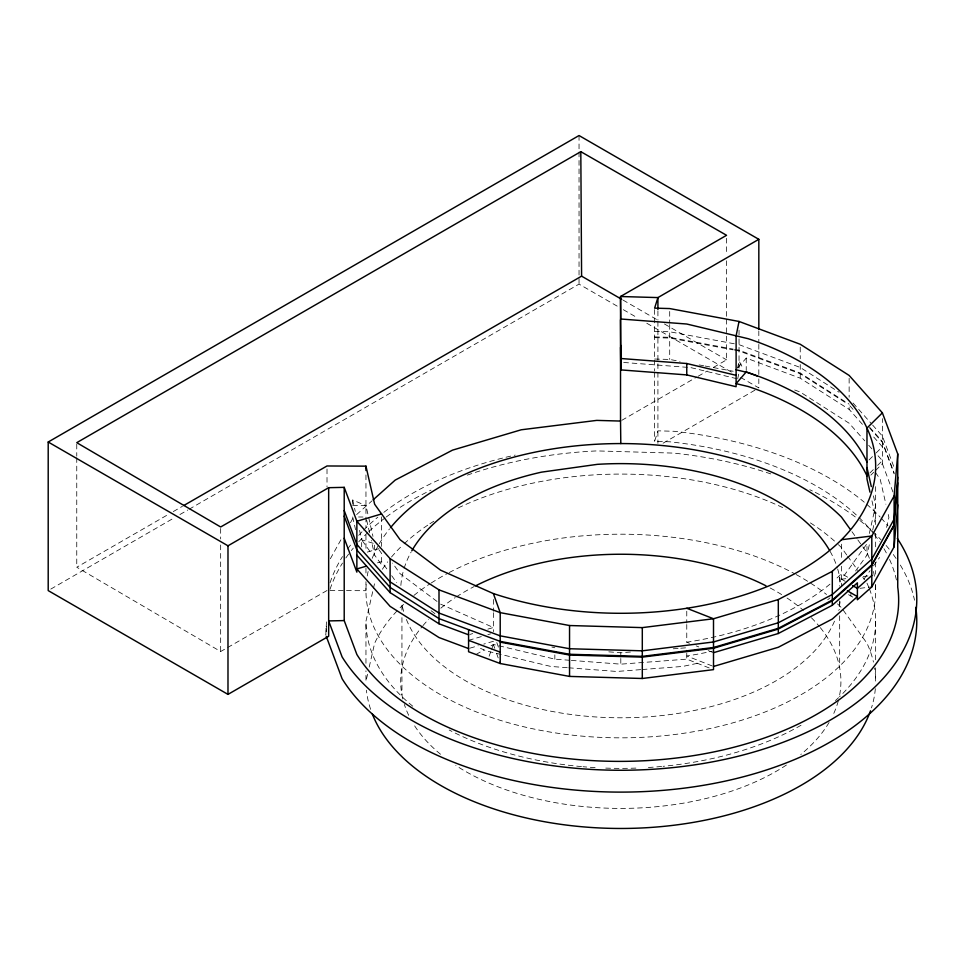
<?xml version="1.0" encoding="UTF-8"?>
<svg xmlns="http://www.w3.org/2000/svg" width="964" height="964" viewBox="0 0 964 964"><rect width="100%" height="100%" fill="white"/><g stroke="black" fill="none" stroke-linecap="round" stroke-linejoin="round"><path stroke-width="0.72" stroke-dasharray="4.82 3.62" d="M326.531 626.672L325.808 635.107L326.531 620.177M737.581 368.127L739.039 360.934L742.666 367.742M737.701 378.9L739.039 372.333M365.959 663.292L365.959 621.226L373.092 589.92M373.417 588.498L374.635 583.148A254.845 147.131 0 0 1 375.864 580.605M367.573 674.21L365.959 681.331L365.959 670.811M369.2 667.1L374.635 643.253A254.845 147.131 0 0 1 397.855 610.055M869.311 533.466L875.649 505.63L873.312 495.388M855.562 571.013L866.973 555.107L869.974 541.925M872.649 530.212L875.649 517.029L871.311 497.99M886.579 527.416L888.904 517.403L887.567 511.547M873.529 533.478A279.03 161.096 0 0 0 669.703 441.801L654.616 441.367L657.918 430.824L673.92 431.282A295.972 170.881 0 0 1 864.25 502.196M489.122 656.195L490.652 651.965M491.556 649.459L493.375 644.446L493.375 641.277L483.735 644.109M330.351 558.746L342.545 536.876M350.438 522.717L353.306 517.572M845.175 581.316L841.512 579.207L866.973 543.72L866.973 555.107M863.973 579.075L870.058 570.676M873.529 565.868L879.602 557.457M737.954 367.646L746.232 358.066L800.241 378.201L849.139 409.375L862.828 424.775M869.022 459.985L875.192 453.887M876.216 452.875L882.385 446.79L872.613 435.788M869.877 473.011L873.746 469.191M877.589 465.395L882.385 460.647L877.493 455.153M870.841 475.132L873.746 472.264M875.674 470.36L882.385 463.72L882.385 418.653M356.608 514.607L372.044 500.798M327.013 590.522L220.66 651.531L76.759 567.218L168.073 514.571M173.291 511.571L182.413 506.305M50.803 589.088L174.713 517.548M179.931 514.535L187.763 510.028M189.065 509.269L579.039 284.115L618.129 306.685M621.816 420.316L696.815 377.02M698.117 376.273L707.166 371.044M713.625 367.32L726.567 359.849L726.567 317.831M663.087 443.187L754.945 390.155M475.975 654.496L483.952 649.893M491.025 645.808L493.375 644.446L554.842 659.147L569.832 660.292M367.284 552.107L378.997 548.637M377.466 562.843L381.599 561.626L388.323 571.001M469.95 634.396L472.709 633.589M487.868 629.131L493.375 627.516L440.596 604.139M468.576 640.349L482.349 636.3M487.868 634.674L490.628 633.866M469.95 648.157L478.216 645.735M841.512 579.207L845.838 578.677M863.154 576.544L871.805 575.484M859.996 588.329L871.805 586.871M608.814 651.857L620.804 652.773L632.794 651.857M673.27 648.784L679.271 648.326M680.765 648.218L686.766 647.76L686.766 651.869M571.339 660.4L620.804 664.16L686.766 659.147L709.48 668.052M640.723 669.631L616.743 671.462L568.772 667.811M642.229 669.522L682.705 666.437L697.406 663.316L697.406 660.147M352.691 505.57L365.959 505.63L372.972 536.394M358.584 516.993L363.006 517.017M330.013 590.534L344.992 590.607M346.486 590.619L365.959 590.703L365.959 581.678M654.616 331.339L669.703 331.773L736.086 344.112M654.616 336.894L669.703 337.316L733.146 349.113M654.616 337.653L669.703 338.075L733.146 349.872M654.616 359.018L669.703 359.452L680.03 361.367M623.696 362.464L690.827 367.609L736.279 378.563M567.266 667.691L550.781 666.437L486.181 650.893L480.337 648.29M734.616 349.378L739.039 350.209L800.241 373.008L849.139 404.181M734.616 350.137L739.039 350.968L800.241 373.767L847.886 404.145M699.213 364.934L703.636 365.754M705.106 366.031L733.146 371.236M551.914 647.061L554.842 647.76M373.201 543.286L361.669 539.792L359.102 528.429M739.039 344.654L800.241 367.465L839.102 392.24M794.71 389.998L800.241 392.059L849.139 423.232L864.78 440.849M686.766 624.503L686.766 642.217L689.441 643.265M696.129 645.88L698.804 646.928M708.154 650.604L713.505 652.7M712.167 665.931L686.766 655.978A254.845 147.131 0 0 0 712.396 651.158M352.691 504.184L352.691 500.027L365.959 505.63M623.009 300.069L656.665 319.494M664.437 323.976L726.567 359.849M623.334 309.685L637.662 317.963M646.784 323.229L731.471 372.116M740.581 377.382L758.825 387.914L758.825 378.912M847.621 577.183L841.512 573.664A254.845 147.131 0 0 1 834.366 580.388M848.561 594.668L856.092 599.018M437.029 601.44L400.096 573.664L392.529 563.109M431.065 610.718L435.836 614.309M853.044 403.036L871.625 423.943M872.613 425.052L882.385 436.053L894.158 467.564M869.673 427.293L882.385 441.596L894.158 473.119M853.044 409.339L849.139 404.94L849.139 409.375M869.673 428.052L882.385 442.356L894.158 473.878M868.697 445.248L872.613 449.646M851.947 531.682L857.044 538.78M857.864 539.936L862.009 545.708M862.828 546.853L866.973 552.625A254.845 147.131 0 0 1 869.962 559.783M846.729 554.939L841.512 547.66A254.845 147.131 0 0 0 836.475 542.84M847.597 556.144L857.864 570.459M862.828 577.376L864.491 579.689M843.247 610.188L866.973 643.253A254.845 147.131 0 0 1 873.468 662.123M378.985 549.781L381.599 553.408L381.599 564.808L374.635 555.107L371.297 540.467M391.685 575.701L396.734 582.726M369.899 551.336L361.669 539.792L361.669 546.841M875.493 472.456L880.216 479.325L885.904 504.22M882.385 463.72L893.134 492.508M325.808 628.612L326.76 631.167M496.797 642.59L498.737 648.049M493.375 644.446L494.749 648.278M496.581 653.387L499.75 662.256M366.621 519.957L369.634 533.14M352.691 500.027L355.258 511.39M352.691 516.969L355.571 529.742M875.649 486.627L875.649 524.549M875.649 533.562L875.649 548.6M875.649 562.133L875.649 574.158M875.649 584.69L875.649 590.703M875.649 621.226L875.649 660.292M875.649 667.811L875.649 681.331A254.845 147.131 0 0 0 874.613 668.04M850.911 592.848L850.911 596.017M849.139 378.334L849.139 397.18M841.512 544.142L841.512 560.373M841.512 566.278L841.512 586.052M839.668 577.147L839.668 586.064M839.668 600.921L839.668 609.838M839.668 615.779L839.668 667.775M800.241 347.161L800.241 358.765M800.241 364.561L800.241 378.201M758.825 330.881L758.825 342.883M758.825 344.389L758.825 377.406M746.232 358.066L746.232 370.55M739.039 330.158L739.039 337.4M739.039 338.858L739.039 368.055M726.567 238.301L726.567 254.809M726.567 260.81L726.567 316.337M686.766 611.224L686.766 623.033M686.766 653.231L686.766 659.147M669.703 311.468L669.703 323.073M669.703 324.519L669.703 359.452M657.918 311.059L657.918 320.048M657.918 321.542L657.918 370.935M657.918 372.441L657.918 443.38M654.616 309.589L654.616 370.995M654.616 372.49L654.616 441.367M620.804 652.773L620.804 657.038M620.804 658.472L620.804 664.16M579.039 135.538L579.039 150.541M579.039 152.047L579.039 284.115M554.842 654.881L554.842 659.147M493.375 599.475L493.375 611.284M493.375 612.755L493.375 631.673M401.94 610.2L401.94 604.259A220.117 127.079 0 0 0 404.362 613.827M401.94 617.623L401.94 694.887M381.599 516.873L381.599 546.395M374.635 545.142L374.635 555.107M365.959 474.927L365.959 527.549M365.959 535.068L365.959 550.107M365.959 568.145L365.959 575.665M327.013 468.974L327.013 486.989M220.66 528.489L220.66 538.984M220.66 544.997L220.66 651.531M76.759 444.175L76.759 456.177M76.759 457.683L76.759 567.218M840.09 601.741A220.117 127.079 0 0 1 838.282 610.32M834.511 621.153A220.117 127.079 0 0 1 619.129 717.782A220.117 127.079 0 0 1 406.326 619.274M400.867 585.461A220.117 127.079 0 0 1 403.326 571.086M404.109 568.374A220.117 127.079 0 0 1 411.026 552.203M830.137 551.408A220.117 127.079 0 0 1 837.246 567.579M837.668 568.953A220.117 127.079 0 0 1 840.644 584.317M838.282 700.936A220.117 127.079 0 0 1 832.655 715.818M829.064 722.47A220.117 127.079 0 0 1 800.795 754.487M786.407 765.042A220.117 127.079 0 0 1 455.779 765.428M440.536 754.258A220.117 127.079 0 0 1 413.809 724.554M408.7 715.312A220.117 127.079 0 0 1 404.362 704.455M402.819 698.984A220.117 127.079 0 0 1 422.087 626.672M422.967 625.612A220.117 127.079 0 0 1 428.703 619.286M440.813 608.176A220.117 127.079 0 0 1 455.201 597.608M456.394 596.837A220.117 127.079 0 0 1 474.264 586.498M770.176 587.98A220.117 127.079 0 0 1 782.069 594.836M787.058 598.042A220.117 127.079 0 0 1 803.47 610.417M811.399 617.755A220.117 127.079 0 0 1 819.388 626.516M820.304 627.636A220.117 127.079 0 0 1 839.307 696.671M875.336 688.694A254.845 147.131 0 0 1 871.468 707.889M370.622 709.347A254.845 147.131 0 0 1 366.416 690.176M400.096 607.766A254.845 147.131 0 0 1 404.097 603.898M413.918 595.415A254.845 147.131 0 0 1 429.896 583.859M431.197 583.015A254.845 147.131 0 0 1 447.947 573.206M449.212 572.544A254.845 147.131 0 0 1 794.902 573.881M796.144 574.556A254.845 147.131 0 0 1 826.534 594.499M837.511 603.898A254.845 147.131 0 0 1 841.512 607.766M875.445 584.823A254.845 147.131 0 0 1 619.527 737.834A254.845 147.131 0 0 1 366.272 583.341M367.248 575.942A254.845 147.131 0 0 1 368.14 571.495M372.2 558.337A254.845 147.131 0 0 1 378.551 545.022M379.274 543.756A254.845 147.131 0 0 1 389.528 528.899M873.468 571.495A254.845 147.131 0 0 1 874.83 578.894M330.062 582.75A295.972 170.881 0 0 1 342.497 556.577M347.606 548.986A295.972 170.881 0 0 1 352.318 542.816M358.728 535.321A295.972 170.881 0 0 1 362.621 531.188M363.621 530.152A295.972 170.881 0 0 1 377.828 517.15M383.817 512.366A295.972 170.881 0 0 1 515.222 455.092M330.062 589.245A295.972 170.881 0 0 1 342.497 563.072M345.835 557.987A295.972 170.881 0 0 1 350.39 551.757M351.342 550.528A295.972 170.881 0 0 1 353.306 548.094M358.728 541.816A295.972 170.881 0 0 1 367.778 532.574M368.838 531.562A295.972 170.881 0 0 1 385.046 517.921M386.287 516.981A295.972 170.881 0 0 1 431.029 490.098M467.299 475.119A295.972 170.881 0 0 1 596.752 450.911L673.92 453.116A295.972 170.881 0 0 1 774.128 475.059M809.832 489.736A295.972 170.881 0 0 1 812.387 490.977M815.231 492.387A295.972 170.881 0 0 1 858.804 519.644M859.912 520.512A295.972 170.881 0 0 1 881.108 539.9M886.085 545.455A295.972 170.881 0 0 1 889.808 549.962M893.291 554.517A295.972 170.881 0 0 1 896.532 559.108M900.34 565.085A295.972 170.881 0 0 1 914.535 600.211M869.408 588.859A254.845 147.131 0 0 1 839.536 696.731M838.535 697.695A254.845 147.131 0 0 1 835.427 700.563M801.012 725.265A254.845 147.131 0 0 1 663.111 766.32M661.605 766.464A254.845 147.131 0 0 1 646.495 767.609M635.891 768.103A254.845 147.131 0 0 1 605.717 768.103M595.113 767.609A254.845 147.131 0 0 1 583.015 766.729M581.497 766.597A254.845 147.131 0 0 1 449.212 730.013M412.773 706.214A254.845 147.131 0 0 1 365.959 621.226M382.371 569.266A254.845 147.131 0 0 1 387.624 561.855M391.505 557.011A254.845 147.131 0 0 1 403.073 544.756M404.097 543.804A254.845 147.131 0 0 1 428.594 524.609M429.896 523.753A254.845 147.131 0 0 1 433.836 521.235M458.262 507.895A254.845 147.131 0 0 1 785.973 509.173M810.411 522.91A254.845 147.131 0 0 1 835.427 541.889M866.973 583.148A254.845 147.131 0 0 1 868.829 587.425M866.648 504.232A295.972 170.881 0 0 1 880.072 516.969M881.108 518.066A295.972 170.881 0 0 1 887.977 525.862M874.42 534.61A279.03 161.096 0 0 1 879.397 541.467M883.976 548.709A279.03 161.096 0 0 1 886.916 554.047M889.555 559.469A279.03 161.096 0 0 1 896.484 580.244M829.968 584.148A254.845 147.131 0 0 1 686.766 642.217M829.968 597.909A254.845 147.131 0 0 1 827.69 599.765"/><path stroke-width="1.45" d="M713.505 652.7L778.31 633.505L832.306 605.272L857.394 582.834L857.394 599.765L871.805 586.871L894.122 546.841L894.122 495.966L897.737 453.96L882.385 412.845L849.139 375.43L800.241 344.256L739.039 321.458L669.703 308.564L654.616 308.143L657.918 297.587L758.825 239.325L758.825 329.375M897.737 477.168L894.122 519.162L871.805 559.204L832.306 594.535L778.31 622.756L713.505 641.964L642.301 650.821L569.543 648.736L500.208 635.854L439.006 613.044L390.107 581.87L356.861 544.455L344.208 510.546M897.737 482.711L894.122 525.476L871.805 565.507L832.306 600.837L778.31 629.07L713.505 648.266L642.301 657.123L569.543 655.05L500.208 642.157M894.122 546.841L897.737 504.835M739.039 321.458L736.11 335.834L736.11 386.709L686.766 374.912L620.804 369.899L620.527 347.389M894.122 495.966L871.805 535.996L832.306 571.327L778.31 599.56L713.505 618.755L642.301 627.612L569.543 625.528L500.208 612.646L439.006 589.848L390.107 558.674L356.861 521.259L344.208 487.35L328.664 487.688L227.986 545.805L48.2 442.018L48.2 590.595L227.986 694.393L328.664 636.264L328.664 487.688M894.122 524.717L871.805 564.747L832.306 600.078L778.31 628.311L713.505 647.507L642.301 656.364L569.543 654.279L500.208 641.397L439.006 618.599L390.107 587.425L356.861 550.01L344.208 516.102M882.385 412.845L866.973 428.076L866.973 478.951L869.974 492.134M373.152 499.822L395.204 480.096L452.478 450.152L521.223 429.787L596.752 420.388L620.527 421.063L620.804 443.573M871.805 575.484L857.394 588.377L852.513 585.558M48.2 442.018L579.039 135.538L758.825 239.325M620.527 421.063L620.527 296.514L726.567 235.3L580.81 151.661L76.759 442.669L220.66 526.983L327.013 465.974L365.959 466.154L374.635 504.232L400.096 539.72L440.596 570.194L493.375 593.571A254.845 147.131 0 0 0 841.512 539.72L871.805 535.996L871.805 586.871M183.726 505.546L581.593 276.15L621.72 299.322M381.599 513.933L356.861 521.259L356.861 572.134L344.208 538.225M366.477 566.109L356.861 568.953L390.107 606.368L439.006 637.541L468.576 648.567M713.505 666.461L778.31 647.266L832.306 619.033L857.394 596.596L847.38 590.812M468.576 629.613L468.576 651.736L500.208 663.521L569.543 676.415L642.301 678.487L713.505 669.631L713.505 618.755L686.766 608.272M897.737 453.96L897.737 587.197A279.03 161.096 0 0 1 678.403 757.764A279.03 161.096 0 0 1 356.861 654.484L344.208 620.587L328.664 620.912L342.087 656.882A295.972 170.881 0 0 0 723.398 759.668A295.972 170.881 0 0 0 897.303 538.418M736.11 375.321L686.766 363.512L620.804 358.5L620.527 319.723M736.11 369.766L748.233 372.67A254.845 147.131 0 0 1 866.973 462.009M757.306 376.068L746.232 371.935L736.11 383.636L748.233 386.528A254.845 147.131 0 0 1 866.973 475.879M356.861 555.192L390.107 592.607L439.006 623.78L468.576 634.806M468.576 640.349L500.208 652.134M850.212 529.26L841.512 517.138A254.845 147.131 0 0 0 610.489 443.693A254.845 147.131 0 0 0 390.516 527.682M326.278 636.385L342.087 678.716A295.972 170.881 0 0 0 683.151 788.275A295.972 170.881 0 0 0 915.8 607.344M493.375 593.571L500.208 612.646L500.208 663.521M866.973 467.552L871.311 486.591M580.81 151.661L581.593 276.15M832.306 571.327L832.306 605.272M778.31 599.56L778.31 633.505M686.766 363.512L686.766 374.912M657.918 309.565L657.918 297.587L620.527 296.514L620.804 319.012L686.766 324.024L748.233 338.726A254.845 147.131 0 0 1 841.512 539.72M642.301 627.612L642.301 678.487M620.708 345.293L620.804 369.899M569.543 625.528L569.543 676.415M439.006 589.848L439.006 623.78M390.107 558.674L390.107 592.607M365.959 466.154L365.959 470.54M344.208 487.35L344.208 620.587M227.986 545.805L227.986 694.393M411.773 550.878A220.117 127.079 0 0 1 541.479 472.155L597.331 464.347A220.117 127.079 0 0 1 829.377 550.082M475.626 585.811A220.117 127.079 0 0 1 766.031 585.823M870.492 710.805A254.845 147.131 0 0 1 623.371 828.462A254.845 147.131 0 0 1 372.2 713.697"/></g></svg>
